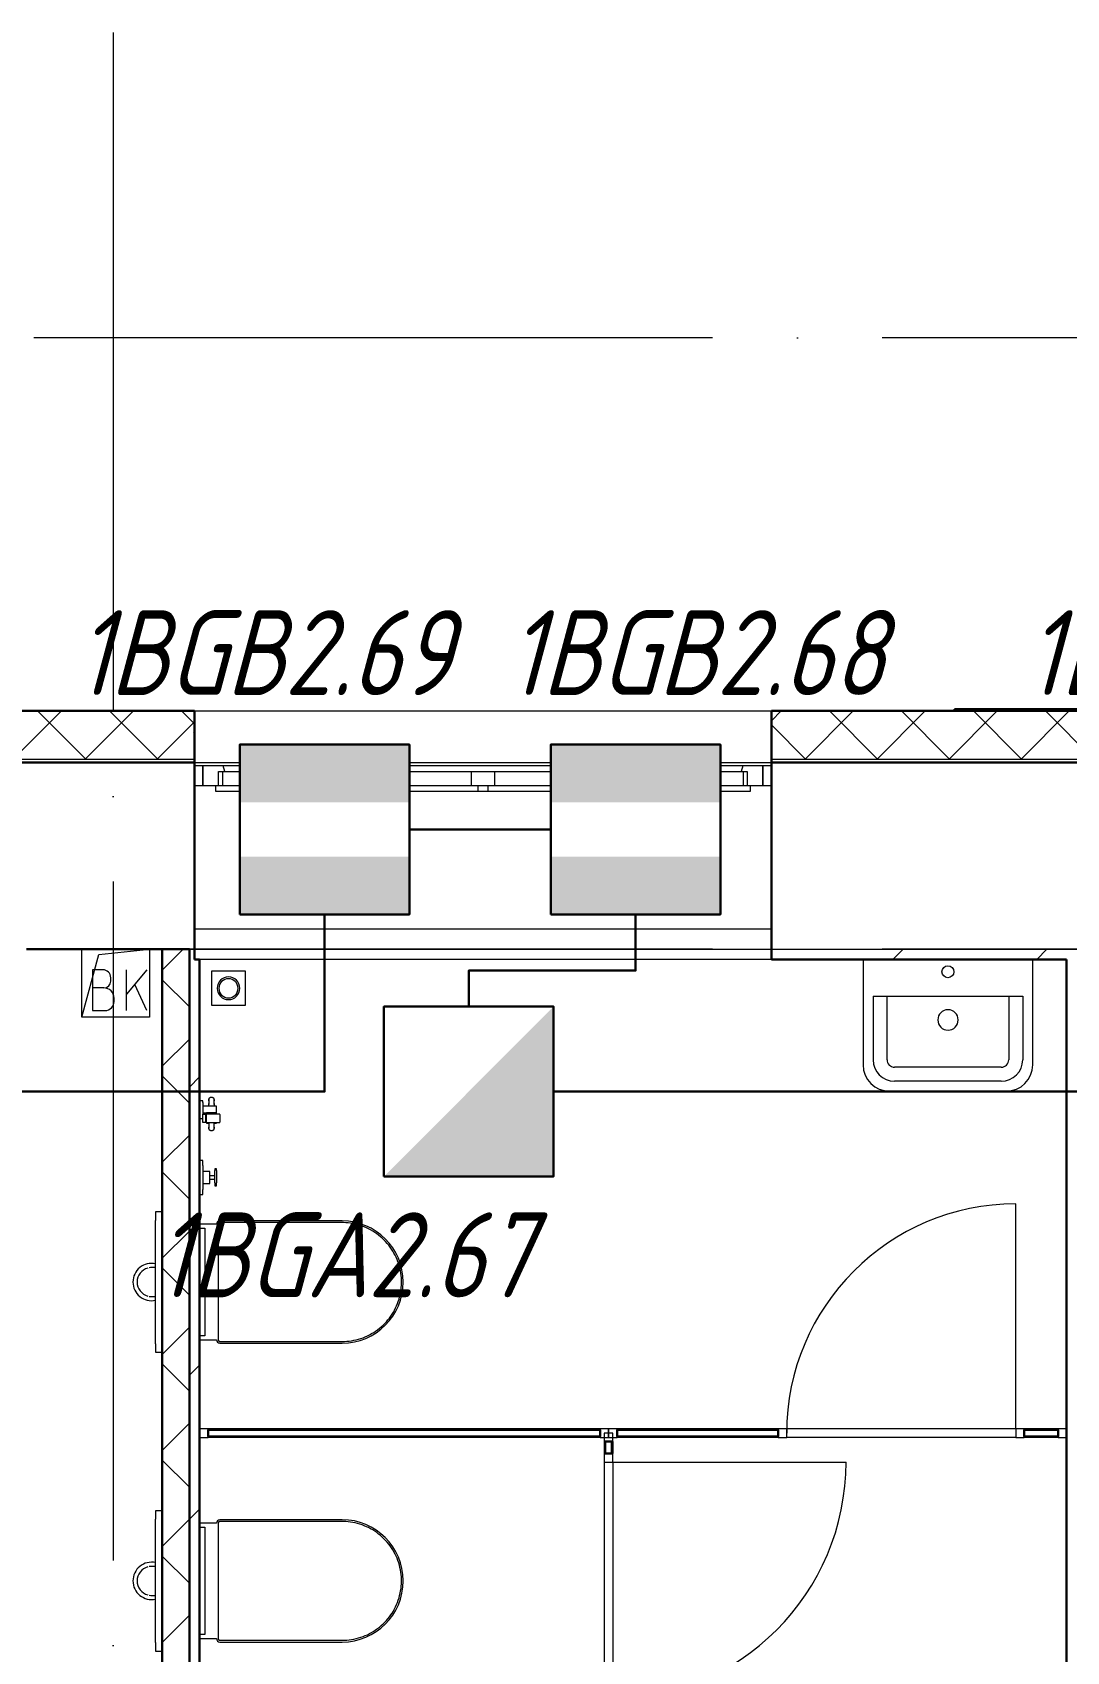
# Model space of a CAD drawing. Header units: millimetres. Extents: x -259793 to 1187961, y -549744 to 43070.
# Drawn here: x -15094 to -12046, y -7412 to -2644 of the extents above; entities that cross this region are included whole.
import ezdxf
from ezdxf.enums import TextEntityAlignment as Align

# ---------------------------------------------------------------- set-up
doc = ezdxf.new("R2010")
doc.units = ezdxf.units.MM
doc.linetypes.add('ADSK_Линия сетки', pattern=[25, 20, -2.5, 0, -2.5])
for name, color, linetype, lineweight in [('_ Окна', 7, 'Continuous', 9), ('RC-Извещатели_охранные', 5, 'Continuous', 30), ('Витраж', 7, 'Continuous', 9), ('Двери', 252, 'Continuous', 9), ('лс', 5, 'Continuous', 30), ('Обобщенные модели', 252, 'Continuous', 18), ('Окна', 252, 'Continuous', 9), ('Оси', 252, 'Continuous', 9), ('Перекрытие', 252, 'Continuous', 18), ('Сантехника', 252, 'Continuous', 9), ('Стены внутренние', 7, 'Continuous', 18), ('Стены наружные', 7, 'Continuous', 18), ('Стены разрез', 7, 'Continuous', 30), ('Стены штриховка', 7, 'Continuous', 9)]:
    doc.layers.add(name, color=color, linetype=linetype, lineweight=lineweight)
doc.layers.add('RC-Позиционные_обозначения', color=7, linetype='Continuous')
doc.styles.add('RubezhCAD', font='', dxfattribs={"oblique": 10})
doc.styles.get("Standard").update_dxf_attribs({"font": ''})
doc.styles.get('RubezhCAD').set_extended_font_data('GOST type A')
doc.styles.get('Standard').set_extended_font_data('GOST type B')

# ---------------------------------------------------------------- blocks, each defined once
blk = doc.blocks.new('RC-UGO-IOZ-02')
at = {"layer": 'RC-Извещатели_охранные'}
blk.add_attdef('PSTN', text='', height=2.5, dxfattribs=at).set_placement((0.977, 2.603), align=Align.BOTTOM_LEFT)
blk.add_wipeout([(2.5, -2.5), (2.5, 2.5), (-2.5, 2.5), (-2.5, -2.5)]).dxf.layer = 'RC-Извещатели_охранные'
blk.add_wipeout([(-2.5, -2.5), (-2.5, 2.5), (2.5, 2.5), (2.5, -2.5)]).dxf.layer = 'RC-Извещатели_охранные'
h = blk.add_hatch(color=256, dxfattribs=at)
h.dxf.hatch_style = 1
h.paths.add_polyline_path([(2.5, -2.5), (2.5, 2.5), (0, 0), (-2.5, -2.5)])
blk.add_lwpolyline([(-2.5, -2.5), (2.5, -2.5), (2.5, 2.5), (-2.5, 2.5)], close=True, dxfattribs=at)
blk = doc.blocks.new('RC-UGO-IOM-02')
at = {"layer": 'RC-Извещатели_охранные'}
blk.add_point((0, 0), dxfattribs=at)
blk.add_attdef('PSTN', text='', height=2.5, dxfattribs=at).set_placement((0.977, 2.603), align=Align.BOTTOM_LEFT)
blk.add_wipeout([(2.5, -2.5), (2.5, 2.5), (-2.5, 2.5), (-2.5, -2.5)]).dxf.layer = 'RC-Извещатели_охранные'
blk.add_wipeout([(-2.5, -2.5), (-2.5, 2.5), (2.5, 2.5), (2.5, -2.5)]).dxf.layer = 'RC-Извещатели_охранные'
h = blk.add_hatch(color=256, dxfattribs=at)
h.dxf.hatch_style = 1
h.paths.add_polyline_path([(2.5, 0.8), (2.5, 2.506), (-2.5, 2.499), (-2.5, 0.8)])
h = blk.add_hatch(color=256, dxfattribs=at)
h.dxf.hatch_style = 1
h.paths.add_polyline_path([(2.5, -2.5), (2.5, -0.794), (-2.5, -0.801), (-2.5, -2.5)])
blk.add_lwpolyline([(-2.5, -2.5), (2.5, -2.5), (2.5, 2.5), (-2.5, 2.5)], close=True, dxfattribs=at)
blk = doc.blocks.new('1 этаж')
at = {"color": 251, "lineweight": 18, "true_color": 0x636466}
for p, q in [((-14948.3, -5543.7), (-14948.3, -5343.7)), ((-14948.3, -5543.7), (-14898.1, -5358.8)), ((-14898.1, -5358.8), (-14748.3, -5343.7)), ((-14748.3, -5343.7), (-14748.3, -5543.7)), ((-14886, -5404.2), (-14916, -5404.2)), ((-14916, -5404.2), (-14916, -5524.2)), ((-14862.7, -5437.5), (-14862.7, -5427.5)), ((-14756, -5404.2), (-14816, -5475.7)), ((-14816, -5524.2), (-14816, -5404.2)), ((-14882.7, -5457.5), (-14916, -5457.5)), ((-14756, -5524.2), (-14792, -5447.1)), ((-14916, -5524.2), (-14879.3, -5524.2)), ((-14852.7, -5497.5), (-14852.7, -5487.5)), ((-14748.3, -5543.7), (-14948.3, -5543.7))]:
    blk.add_line(p, q, dxfattribs=at)
for centre, radius, start, end in [((-14886, -5427.5), 23.3, 0, 90), ((-14882.7, -5437.5), 20, 270, 0), ((-14882.7, -5487.5), 30, 0, 90), ((-14879.3, -5497.5), 26.7, 270, 0)]:
    blk.add_arc(centre, radius, start, end, dxfattribs=at)
at = {"layer": '_ Окна', "color": 251, "true_color": 0x636466}
for p, q in [((-14590.8, -4803.7), (-14615.8, -4803.7)), ((-14590.8, -4861.7), (-14590.8, -4803.7)), ((-12915.8, -4803.7), (-12940.8, -4803.7)), ((-12940.8, -4803.7), (-12940.8, -4861.7)), ((-14615.8, -4861.7), (-14590.8, -4861.7)), ((-12940.8, -4861.7), (-12915.8, -4861.7))]:
    blk.add_line(p, q, dxfattribs=at)
at = {"layer": '_ Окна', "color": 251, "lineweight": 18, "true_color": 0x636466}
for p, q in [((-14531.4, -4803.7), (-14590.8, -4803.7)), ((-14590.8, -4803.7), (-14590.8, -4861.7)), ((-14526.8, -4820.7), (-14531.4, -4803.7)), ((-13000.2, -4803.7), (-13004.8, -4820.7)), ((-12940.8, -4803.7), (-13000.2, -4803.7)), ((-12940.8, -4861.7), (-12940.8, -4803.7)), ((-14590.8, -4861.7), (-14552.8, -4861.7)), ((-14544.8, -4861.7), (-14544.8, -4820.7)), ((-14544.8, -4820.7), (-14532.8, -4820.7)), ((-12998.8, -4820.7), (-12986.8, -4820.7)), ((-12986.8, -4820.7), (-12986.8, -4861.7)), ((-12978.8, -4861.7), (-12940.8, -4861.7))]:
    blk.add_line(p, q, dxfattribs=at)
at = {"layer": 'Витраж', "color": 251, "lineweight": 18, "true_color": 0x636466}
for p, q in [((-14575.8, -6756.2), (-14600.8, -6756.2)), ((-14600.8, -6756.2), (-14600.8, -6781.2)), ((-14575.8, -6781.2), (-14575.8, -6756.2)), ((-13370.8, -6756.2), (-13395.8, -6756.2)), ((-13395.8, -6756.2), (-13395.8, -6781.2)), ((-13370.8, -6781.2), (-13370.8, -6756.2)), ((-14600.8, -6781.2), (-14575.8, -6781.2)), ((-13395.8, -6781.2), (-13370.8, -6781.2))]:
    blk.add_line(p, q, dxfattribs=at)
at = {"layer": 'Витраж', "color": 251, "true_color": 0x636466}
for p, q in [((-13420.8, -6756.2), (-14575.8, -6756.2)), ((-12895.8, -6756.2), (-13370.8, -6756.2)), ((-12195.8, -6756.2), (-12870.8, -6756.2)), ((-12070.8, -6756.2), (-12170.8, -6756.2)), ((-13420.8, -6781.2), (-14575.8, -6781.2)), ((-13408.3, -6793.7), (-13408.3, -6828.7)), ((-13383.3, -6793.7), (-13383.3, -6828.7)), ((-12895.8, -6781.2), (-13370.8, -6781.2)), ((-12195.8, -6781.2), (-12870.8, -6781.2)), ((-12070.8, -6781.2), (-12170.8, -6781.2)), ((-13408.3, -6853.7), (-13408.3, -7553.7)), ((-13383.3, -6853.7), (-13383.3, -7553.7))]:
    blk.add_line(p, q, dxfattribs=at)
at = {"layer": 'Витраж', "color": 251, "lineweight": 18, "true_color": 0x636466, "extrusion": (0, 0, -1)}
for p, q in [((-13395.8, -6756.2), (-13420.8, -6756.2)), ((-13420.8, -6756.2), (-13420.8, -6781.2)), ((-13383.3, -6768.7), (-13408.3, -6768.7)), ((-13408.3, -6768.7), (-13408.3, -6793.7)), ((-13395.8, -6781.2), (-13395.8, -6756.2)), ((-13383.3, -6793.7), (-13383.3, -6768.7)), ((-12870.8, -6756.2), (-12895.8, -6756.2)), ((-12895.8, -6756.2), (-12895.8, -6781.2)), ((-12870.8, -6781.2), (-12870.8, -6756.2)), ((-12170.8, -6756.2), (-12195.8, -6756.2)), ((-12195.8, -6756.2), (-12195.8, -6781.2)), ((-12170.8, -6781.2), (-12170.8, -6756.2)), ((-12045.8, -6756.2), (-12070.8, -6756.2)), ((-12070.8, -6756.2), (-12070.8, -6781.2)), ((-12045.8, -6781.2), (-12045.8, -6756.2)), ((-13420.8, -6781.2), (-13395.8, -6781.2)), ((-13408.3, -6793.7), (-13383.3, -6793.7)), ((-12895.8, -6781.2), (-12870.8, -6781.2)), ((-12195.8, -6781.2), (-12170.8, -6781.2)), ((-12070.8, -6781.2), (-12045.8, -6781.2)), ((-13383.3, -6828.7), (-13408.3, -6828.7)), ((-13408.3, -6828.7), (-13408.3, -6853.7)), ((-13408.3, -6853.7), (-13383.3, -6853.7)), ((-13383.3, -6853.7), (-13383.3, -6828.7))]:
    blk.add_line(p, q, dxfattribs=at)
at = {"layer": 'Двери', "color": 251, "true_color": 0x636466}
for p, q in [((-12195.8, -6756.2), (-12195.8, -6093.7)), ((-13383.3, -6853.7), (-12695.8, -6853.7))]:
    blk.add_line(p, q, dxfattribs=at)
for centre, radius, start, end in [((-12195.8, -6768.7), 675, 90, 180), ((-13395.8, -6853.7), 700, 270, 0)]:
    blk.add_arc(centre, radius, start, end, dxfattribs=at)
at = {"layer": 'Обобщенные модели', "color": 251, "true_color": 0x636466}
for p, q in [((-12645.8, -5373.7), (-12645.8, -5683.7)), ((-12145.8, -5683.7), (-12145.8, -5373.7)), ((-12616.4, -5481.7), (-12616.4, -5668.9)), ((-12616.4, -5481.7), (-12175.2, -5481.7)), ((-12575.1, -5668.9), (-12575.1, -5481.7)), ((-12216.5, -5481.7), (-12216.5, -5668.9)), ((-12175.2, -5481.7), (-12175.2, -5668.9)), ((-12238.8, -5691.2), (-12552.8, -5691.2)), ((-12567.8, -5761.7), (-12395.7, -5761.7)), ((-12238.8, -5732.5), (-12552.8, -5732.5)), ((-12395.7, -5761.7), (-12223.8, -5761.7))]:
    blk.add_line(p, q, dxfattribs=at)
blk.add_circle((-12395.8, -5410), 17.5, dxfattribs=at)
for centre, radius, start, end in [((-12395.4, -5551.9), 30, 0, 180), ((-12395.4, -5551.9), 30, 180, 0), ((-12552.8, -5668.9), 63.6, 180, 270), ((-12552.8, -5668.9), 22.3, 180, 270), ((-12238.8, -5668.9), 63.6, 270, 0), ((-12238.8, -5668.9), 22.3, 270, 0), ((-12567.8, -5683.7), 78, 180, 270), ((-12223.8, -5683.7), 78, 270, 0)]:
    blk.add_arc(centre, radius, start, end, dxfattribs=at)
at = {"layer": 'Окна', "color": 251, "true_color": 0x636466}
for p, q in [((-13000.2, -4803.7), (-14531.4, -4803.7)), ((-14552.8, -4861.7), (-13780.8, -4861.7)), ((-14552.8, -4878.7), (-14552.8, -4861.7)), ((-14532.8, -4820.7), (-13800.8, -4820.7)), ((-14532.8, -4861.7), (-14532.8, -4820.7)), ((-13800.8, -4820.7), (-13730.8, -4820.7)), ((-13800.8, -4820.7), (-13800.8, -4861.7)), ((-13780.8, -4861.7), (-13750.8, -4861.7)), ((-13780.8, -4861.7), (-13780.8, -4878.7)), ((-13750.8, -4861.7), (-12978.8, -4861.7)), ((-13750.8, -4878.7), (-13750.8, -4861.7)), ((-13730.8, -4820.7), (-12998.8, -4820.7)), ((-13730.8, -4861.7), (-13730.8, -4820.7)), ((-12998.8, -4820.7), (-12998.8, -4861.7)), ((-12978.8, -4861.7), (-12978.8, -4878.7)), ((-13780.8, -4878.7), (-14552.8, -4878.7)), ((-13750.8, -4878.7), (-13780.8, -4878.7)), ((-12978.8, -4878.7), (-13750.8, -4878.7))]:
    blk.add_line(p, q, dxfattribs=at)
at = {"layer": 'Оси', "color": 251, "linetype": 'ADSK_Линия сетки', "ltscale": 100, "true_color": 0x636466}
for p, q in [((-14855.8, -2643.7), (-14855.8, -32499.9)), ((4411.5, -3543.7), (-72528.1, -3543.7)), ((4411.5, -5343.7), (-72528.1, -5343.7))]:
    blk.add_line(p, q, dxfattribs=at)
at = {"layer": 'Перекрытие', "color": 251, "ltscale": 100, "true_color": 0x636466}
for p, q in [((-14948.3, -5543.7), (-14948.3, -5343.7)), ((-14748.3, -5343.7), (-14748.3, -5543.7)), ((-14748.3, -5543.7), (-14948.3, -5543.7))]:
    blk.add_line(p, q, dxfattribs=at)
at = {"layer": 'Сантехника', "color": 251, "true_color": 0x636466}
for p, q in [((-14465.8, -5408.7), (-14565.8, -5408.7)), ((-14565.8, -5408.7), (-14565.8, -5508.7)), ((-14465.8, -5508.7), (-14465.8, -5408.7)), ((-14565.8, -5508.7), (-14465.8, -5508.7)), ((-14590.8, -5789.7), (-14600.8, -5789.7)), ((-14590.8, -5790.4), (-14590.8, -5789.7)), ((-14590.8, -5794.7), (-14590.8, -5789.7)), ((-14590.8, -5794.7), (-14590.8, -5829.2)), ((-14551.8, -5805.7), (-14590.8, -5805.7)), ((-14550.8, -5824.7), (-14550.8, -5806.7)), ((-14600.8, -5841.7), (-14590.8, -5841.7)), ((-14590.8, -5825.7), (-14551.8, -5825.7)), ((-14590.8, -5829.2), (-14583.8, -5829.2)), ((-14590.8, -5854.2), (-14590.8, -5829.2)), ((-14583.8, -5854.2), (-14590.8, -5854.2)), ((-14583.8, -5829.2), (-14580.8, -5829.2)), ((-14583.8, -5829.2), (-14583.8, -5854.2)), ((-14580.8, -5854.2), (-14583.8, -5854.2)), ((-14580.8, -5825.7), (-14580.8, -5829.2)), ((-14550.8, -5825.7), (-14580.8, -5825.7)), ((-14540.8, -5829.2), (-14580.8, -5829.2)), ((-14580.8, -5829.9), (-14580.8, -5830.2)), ((-14580.8, -5853.2), (-14580.8, -5830.2)), ((-14580.8, -5853.2), (-14580.8, -5830.2)), ((-14580.8, -5853.2), (-14580.8, -5853.4)), ((-14580.8, -5854.2), (-14580.8, -5855.7)), ((-14580.8, -5854.2), (-14540.8, -5854.2)), ((-14580.8, -5855.7), (-14573.3, -5855.7)), ((-14573.3, -5855.7), (-14573.3, -5853.2)), ((-14558.3, -5853.2), (-14558.3, -5855.7)), ((-14558.3, -5855.5), (-14558.3, -5856.4)), ((-14558.3, -5855.7), (-14550.8, -5855.7)), ((-14550.8, -5830.2), (-14550.8, -5825.7)), ((-14550.8, -5855.7), (-14550.8, -5853.2)), ((-14540.8, -5829.3), (-14540.8, -5829.2)), ((-14540.8, -5830.2), (-14540.8, -5829.2)), ((-14540.8, -5830.2), (-14540.8, -5853.2)), ((-14540.8, -5854.2), (-14540.8, -5853.2)), ((-14540.8, -5854.2), (-14540.8, -5854)), ((-14590.8, -5965.7), (-14600.8, -5965.7)), ((-14590.8, -5966.2), (-14590.8, -5965.7)), ((-14590.8, -5980.7), (-14590.8, -5965.7)), ((-14590.8, -5980.7), (-14590.8, -6050.7)), ((-14570.8, -5998.2), (-14590.8, -5998.2)), ((-14570.8, -6033.2), (-14570.8, -5998.2)), ((-14550.8, -5990.7), (-14555.8, -5990.7)), ((-14555.8, -5990.7), (-14555.8, -5995.7)), ((-14555.8, -5990.7), (-14555.8, -5993.2)), ((-14555.8, -6031.7), (-14555.8, -5995.7)), ((-14550.8, -5993.2), (-14550.8, -5990.7)), ((-14550.8, -5995.7), (-14550.8, -5990.7)), ((-14550.8, -5995.7), (-14550.8, -6031.7)), ((-14590.8, -6033.2), (-14570.8, -6033.2)), ((-14590.8, -6065.7), (-14590.8, -6050.7)), ((-14555.8, -6010.7), (-14570.8, -6010.7)), ((-14570.8, -6020.7), (-14555.8, -6020.7)), ((-14555.8, -6031.7), (-14555.8, -6040.7)), ((-14555.8, -6039.5), (-14555.8, -6040.7)), ((-14555.8, -6040.7), (-14550.8, -6040.7)), ((-14550.8, -6040.7), (-14550.8, -6031.7)), ((-14550.8, -6040.7), (-14550.8, -6039.5)), ((-14600.8, -6065.7), (-14590.8, -6065.7)), ((-14590.8, -6065.7), (-14590.8, -6065.2)), ((-14180.8, -6143.7), (-14540.8, -6143.7)), ((-14180.8, -6148.7), (-14540.8, -6148.7)), ((-14550.8, -6153.7), (-14600.8, -6153.7)), ((-14600.8, -6165.5), (-14585.8, -6165.5)), ((-14585.8, -6165.5), (-14585.8, -6481.9)), ((-14545.8, -6153.7), (-14545.8, -6493.7)), ((-14585.8, -6481.9), (-14600.8, -6481.9)), ((-14600.8, -6493.7), (-14550.8, -6493.7)), ((-14540.8, -6498.7), (-14180.8, -6498.7)), ((-14540.8, -6503.7), (-14180.8, -6503.7)), ((-14550.8, -7033.7), (-14600.8, -7033.7)), ((-14600.8, -7045.5), (-14585.8, -7045.5)), ((-14585.8, -7045.5), (-14585.8, -7361.9)), ((-14545.8, -7033.7), (-14545.8, -7373.7)), ((-14180.8, -7023.7), (-14540.8, -7023.7)), ((-14180.8, -7028.7), (-14540.8, -7028.7)), ((-14585.8, -7361.9), (-14600.8, -7361.9)), ((-14600.8, -7373.7), (-14550.8, -7373.7)), ((-14540.8, -7378.7), (-14180.8, -7378.7)), ((-14540.8, -7383.7), (-14180.8, -7383.7))]:
    blk.add_line(p, q, dxfattribs=at)
at = {"layer": 'Сантехника', "color": 251, "lineweight": 9, "true_color": 0x636466}
for p, q in [((-14710.8, -6117), (-14730.8, -6117)), ((-14730.8, -6117), (-14730.8, -6142)), ((-14730.8, -6505.5), (-14730.8, -6142)), ((-14730.8, -6505.5), (-14730.8, -6530.5)), ((-14730.8, -6530.5), (-14710.8, -6530.5)), ((-14710.8, -6997), (-14730.8, -6997)), ((-14730.8, -6997), (-14730.8, -7022)), ((-14730.8, -7385.5), (-14730.8, -7022)), ((-14730.8, -7385.5), (-14730.8, -7410.5)), ((-14730.8, -7410.5), (-14710.8, -7410.5))]:
    blk.add_line(p, q, dxfattribs=at)
at = {"layer": 'Сантехника', "color": 251, "true_color": 0x636466, "flags": 128}
for points in [[(-14573.3, -5786.4), (-14573.3, -5786.1), (-14573.3, -5785.8), (-14573.2, -5785.5), (-14573.2, -5785.2), (-14573.2, -5785), (-14573.1, -5784.7), (-14573, -5784.4), (-14572.9, -5784.1), (-14572.8, -5783.8), (-14572.7, -5783.5), (-14572.6, -5783.2), (-14572.5, -5783), (-14572.3, -5782.7), (-14572.2, -5782.5), (-14572, -5782.2), (-14571.8, -5782), (-14571.6, -5781.7), (-14571.4, -5781.5), (-14571.2, -5781.3), (-14571, -5781.1), (-14570.8, -5780.9), (-14570.6, -5780.7), (-14570.3, -5780.5), (-14570.1, -5780.3), (-14569.9, -5780.1), (-14569.6, -5780), (-14569.3, -5779.8), (-14569.1, -5779.7), (-14568.8, -5779.6), (-14568.5, -5779.5), (-14568.2, -5779.3), (-14568, -5779.3), (-14567.7, -5779.2), (-14567.4, -5779.1), (-14567.1, -5779.1), (-14566.8, -5779), (-14566.5, -5779), (-14566.2, -5779), (-14565.9, -5778.9), (-14565.6, -5778.9), (-14565.3, -5779), (-14565, -5779), (-14564.7, -5779), (-14564.4, -5779.1), (-14564.1, -5779.1), (-14563.8, -5779.2), (-14563.5, -5779.3), (-14563.2, -5779.4), (-14563, -5779.5), (-14562.7, -5779.6), (-14562.4, -5779.8), (-14562.1, -5779.9), (-14561.9, -5780), (-14561.6, -5780.2), (-14561.4, -5780.4), (-14561.1, -5780.6), (-14560.9, -5780.8), (-14560.7, -5780.9), (-14560.5, -5781.2), (-14560.3, -5781.4), (-14560.1, -5781.6), (-14559.9, -5781.8), (-14559.7, -5782.1), (-14559.5, -5782.3), (-14559.4, -5782.6), (-14559.2, -5782.8), (-14559.1, -5783.1), (-14559, -5783.4), (-14558.8, -5783.6), (-14558.7, -5783.9), (-14558.6, -5784.2), (-14558.6, -5784.5), (-14558.5, -5784.8), (-14558.4, -5785.1), (-14558.4, -5785.4), (-14558.3, -5785.7), (-14558.3, -5786), (-14558.3, -5786.3), (-14558.3, -5786.4)], [(-14573.3, -5786.4), (-14573.3, -5786.5), (-14573.3, -5786.6), (-14573.3, -5786.8), (-14573.3, -5787.1), (-14573.3, -5787.4), (-14573.3, -5787.9), (-14573.3, -5788.4), (-14573.3, -5789), (-14573.3, -5789.6), (-14573.3, -5790.4), (-14573.3, -5791.2), (-14573.3, -5792.1), (-14573.3, -5793.1), (-14573.3, -5794.1), (-14573.3, -5795.2), (-14573.3, -5796.3), (-14573.3, -5797.6), (-14573.3, -5798.9), (-14573.3, -5800.2), (-14573.3, -5801.1)], [(-14573.3, -5790.1), (-14573.3, -5789.5), (-14573.3, -5788.9), (-14573.3, -5788.4), (-14573.3, -5787.9), (-14573.3, -5787.5), (-14573.3, -5787.1), (-14573.3, -5786.9), (-14573.3, -5786.7), (-14573.3, -5786.5), (-14573.3, -5786.5), (-14573.3, -5786.4)], [(-14573.3, -5805.2), (-14573.3, -5803.8), (-14573.3, -5802.5), (-14573.3, -5801.2), (-14573.3, -5799.9), (-14573.3, -5798.7), (-14573.3, -5797.5)], [(-14573.3, -5804.6), (-14573.3, -5803.3), (-14573.3, -5802), (-14573.3, -5801.1)], [(-14558.3, -5801.1), (-14558.3, -5799.7), (-14558.3, -5798.4), (-14558.3, -5797.1), (-14558.3, -5795.9), (-14558.3, -5794.8), (-14558.3, -5793.7), (-14558.3, -5792.7), (-14558.3, -5791.8), (-14558.3, -5790.9), (-14558.3, -5790.1), (-14558.3, -5789.4), (-14558.3, -5788.8), (-14558.3, -5788.2), (-14558.3, -5787.7), (-14558.3, -5787.3), (-14558.3, -5787), (-14558.3, -5786.7), (-14558.3, -5786.5), (-14558.3, -5786.5), (-14558.3, -5786.4)], [(-14558.3, -5786.4), (-14558.3, -5786.5), (-14558.3, -5786.6), (-14558.3, -5786.7), (-14558.3, -5787), (-14558.3, -5787.3), (-14558.3, -5787.7), (-14558.3, -5788.1), (-14558.3, -5788.6), (-14558.3, -5789.2), (-14558.3, -5789.8)], [(-14558.3, -5798.1), (-14558.3, -5799.3), (-14558.3, -5800.5), (-14558.3, -5801.8), (-14558.3, -5803.1), (-14558.3, -5804.5), (-14558.3, -5805.7)], [(-14558.3, -5801.1), (-14558.3, -5802.5), (-14558.3, -5803.8), (-14558.3, -5805.1)], [(-14573.3, -5856.4), (-14573.3, -5857.8), (-14573.3, -5859.1), (-14573.3, -5860.4), (-14573.3, -5861.6), (-14573.3, -5862.7), (-14573.3, -5863.8), (-14573.3, -5864.8), (-14573.3, -5865.7), (-14573.3, -5866.6), (-14573.3, -5867.4), (-14573.3, -5868.1), (-14573.3, -5868.7), (-14573.3, -5869.3), (-14573.3, -5869.8), (-14573.3, -5870.2), (-14573.3, -5870.5), (-14573.3, -5870.7), (-14573.3, -5870.9), (-14573.3, -5871), (-14573.3, -5871)], [(-14558.3, -5871), (-14558.3, -5871), (-14558.3, -5870.9), (-14558.3, -5870.7), (-14558.3, -5870.4), (-14558.3, -5870), (-14558.3, -5869.6), (-14558.3, -5869.1), (-14558.3, -5868.5), (-14558.3, -5867.8), (-14558.3, -5867.1), (-14558.3, -5866.3), (-14558.3, -5865.4), (-14558.3, -5864.4), (-14558.3, -5863.4), (-14558.3, -5862.3), (-14558.3, -5861.1), (-14558.3, -5859.9), (-14558.3, -5858.6), (-14558.3, -5857.3), (-14558.3, -5856.4)], [(-14573.3, -5871), (-14573.3, -5871), (-14573.3, -5870.9), (-14573.3, -5870.7), (-14573.3, -5870.5), (-14573.3, -5870.2), (-14573.3, -5869.8), (-14573.3, -5869.4), (-14573.3, -5868.9), (-14573.3, -5868.3), (-14573.3, -5867.7)], [(-14558.3, -5871), (-14558.3, -5871.3), (-14558.3, -5871.6), (-14558.4, -5871.9), (-14558.4, -5872.2), (-14558.5, -5872.5), (-14558.5, -5872.8), (-14558.6, -5873.1), (-14558.7, -5873.4), (-14558.8, -5873.7), (-14558.9, -5873.9), (-14559, -5874.2), (-14559.1, -5874.5), (-14559.3, -5874.7), (-14559.4, -5875), (-14559.6, -5875.3), (-14559.8, -5875.5), (-14560, -5875.7), (-14560.2, -5876), (-14560.4, -5876.2), (-14560.6, -5876.4), (-14560.8, -5876.6), (-14561, -5876.8), (-14561.3, -5877), (-14561.5, -5877.2), (-14561.7, -5877.3), (-14562, -5877.5), (-14562.3, -5877.6), (-14562.5, -5877.8), (-14562.8, -5877.9), (-14563.1, -5878), (-14563.4, -5878.1), (-14563.7, -5878.2), (-14563.9, -5878.3), (-14564.2, -5878.4), (-14564.5, -5878.4), (-14564.8, -5878.5), (-14565.1, -5878.5), (-14565.4, -5878.5), (-14565.7, -5878.5), (-14566, -5878.5), (-14566.3, -5878.5), (-14566.6, -5878.5), (-14566.9, -5878.4), (-14567.2, -5878.4), (-14567.5, -5878.3), (-14567.8, -5878.3), (-14568.1, -5878.2), (-14568.4, -5878.1), (-14568.6, -5878), (-14568.9, -5877.8), (-14569.2, -5877.7), (-14569.5, -5877.6), (-14569.7, -5877.4), (-14570, -5877.3), (-14570.2, -5877.1), (-14570.5, -5876.9), (-14570.7, -5876.7), (-14570.9, -5876.5), (-14571.1, -5876.3), (-14571.3, -5876.1), (-14571.5, -5875.9), (-14571.7, -5875.6), (-14571.9, -5875.4), (-14572.1, -5875.1), (-14572.2, -5874.9), (-14572.4, -5874.6), (-14572.5, -5874.4), (-14572.6, -5874.1), (-14572.8, -5873.8), (-14572.9, -5873.5), (-14573, -5873.2), (-14573, -5873), (-14573.1, -5872.7), (-14573.2, -5872.4), (-14573.2, -5872.1), (-14573.3, -5871.8), (-14573.3, -5871.5), (-14573.3, -5871.2), (-14573.3, -5871)], [(-14558.3, -5868), (-14558.3, -5868.6), (-14558.3, -5869.1), (-14558.3, -5869.6), (-14558.3, -5870), (-14558.3, -5870.3), (-14558.3, -5870.6), (-14558.3, -5870.8), (-14558.3, -5870.9), (-14558.3, -5871), (-14558.3, -5871)], [(-14540.8, -6148.7), (-14541, -6148.7), (-14541.2, -6148.7), (-14541.4, -6148.8), (-14541.6, -6148.8), (-14541.8, -6148.8), (-14542, -6148.9), (-14542.2, -6148.9), (-14542.4, -6149), (-14542.6, -6149.1), (-14542.7, -6149.1), (-14542.9, -6149.2), (-14543.1, -6149.3), (-14543.3, -6149.4), (-14543.5, -6149.5), (-14543.6, -6149.6), (-14543.8, -6149.7), (-14543.9, -6149.8), (-14544.1, -6150), (-14544.2, -6150.1), (-14544.4, -6150.2), (-14544.5, -6150.4), (-14544.7, -6150.5), (-14544.8, -6150.7), (-14544.9, -6150.9), (-14545, -6151), (-14545.1, -6151.2), (-14545.2, -6151.4), (-14545.3, -6151.6), (-14545.4, -6151.7), (-14545.5, -6151.9), (-14545.5, -6152.1), (-14545.6, -6152.3), (-14545.6, -6152.5), (-14545.7, -6152.7), (-14545.7, -6152.9), (-14545.8, -6153.1), (-14545.8, -6153.3), (-14545.8, -6153.5), (-14545.8, -6153.7), (-14545.8, -6153.7)], [(-14180.8, -6498.7), (-14173.8, -6498.6), (-14166.8, -6498.2), (-14159.9, -6497.5), (-14152.9, -6496.5), (-14146, -6495.2), (-14139.2, -6493.7), (-14132.4, -6491.9), (-14125.8, -6489.8), (-14119.2, -6487.5), (-14112.7, -6484.9), (-14106.3, -6482.1), (-14100, -6479), (-14093.8, -6475.6), (-14087.8, -6472), (-14082, -6468.2), (-14076.3, -6464.1), (-14070.8, -6459.8), (-14065.4, -6455.3), (-14060.2, -6450.6), (-14055.3, -6445.7), (-14050.5, -6440.5), (-14045.9, -6435.2), (-14041.6, -6429.7), (-14037.4, -6424.1), (-14033.5, -6418.3), (-14029.9, -6412.3), (-14026.5, -6406.2), (-14023.3, -6400), (-14020.4, -6393.6), (-14017.7, -6387.1), (-14015.3, -6380.6), (-14013.1, -6373.9), (-14011.3, -6367.2), (-14009.7, -6360.3), (-14008.3, -6353.5), (-14007.3, -6346.6), (-14006.5, -6339.6), (-14006, -6332.6), (-14005.8, -6325.6), (-14005.9, -6318.6), (-14006.2, -6311.6), (-14006.8, -6304.7), (-14007.7, -6297.7), (-14008.9, -6290.8), (-14010.4, -6284), (-14012.1, -6277.2), (-14014.1, -6270.5), (-14016.4, -6263.9), (-14018.9, -6257.3), (-14021.7, -6250.9), (-14024.7, -6244.6), (-14028, -6238.4), (-14031.5, -6232.4), (-14035.3, -6226.5), (-14039.3, -6220.7), (-14043.5, -6215.2), (-14048, -6209.8), (-14052.7, -6204.5), (-14057.5, -6199.5), (-14062.6, -6194.7), (-14067.9, -6190.1), (-14073.3, -6185.7), (-14078.9, -6181.5), (-14084.7, -6177.5), (-14090.6, -6173.8), (-14096.7, -6170.3), (-14102.9, -6167), (-14109.2, -6164.1), (-14115.6, -6161.3), (-14122.2, -6158.8), (-14128.8, -6156.6), (-14135.5, -6154.7), (-14142.3, -6153), (-14149.2, -6151.6), (-14156.1, -6150.5), (-14163.1, -6149.6), (-14170, -6149.1), (-14177, -6148.8), (-14180.8, -6148.7)], [(-14545.8, -6493.7), (-14545.8, -6493.9), (-14545.8, -6494.1), (-14545.8, -6494.3), (-14545.7, -6494.5), (-14545.7, -6494.7), (-14545.7, -6494.9), (-14545.6, -6495.1), (-14545.5, -6495.3), (-14545.5, -6495.5), (-14545.4, -6495.7), (-14545.3, -6495.9), (-14545.2, -6496), (-14545.1, -6496.2), (-14545, -6496.4), (-14544.9, -6496.6), (-14544.8, -6496.7), (-14544.7, -6496.9), (-14544.6, -6497), (-14544.4, -6497.2), (-14544.3, -6497.3), (-14544.1, -6497.5), (-14544, -6497.6), (-14543.8, -6497.7), (-14543.7, -6497.8), (-14543.5, -6497.9), (-14543.3, -6498), (-14543.2, -6498.1), (-14543, -6498.2), (-14542.8, -6498.3), (-14542.6, -6498.4), (-14542.4, -6498.5), (-14542.2, -6498.5), (-14542, -6498.6), (-14541.8, -6498.6), (-14541.7, -6498.7), (-14541.5, -6498.7), (-14541.3, -6498.7), (-14541.1, -6498.7), (-14540.9, -6498.7), (-14540.8, -6498.7)], [(-14540.8, -7028.7), (-14541, -7028.7), (-14541.2, -7028.7), (-14541.4, -7028.8), (-14541.6, -7028.8), (-14541.8, -7028.8), (-14542, -7028.9), (-14542.2, -7028.9), (-14542.4, -7029), (-14542.6, -7029.1), (-14542.7, -7029.1), (-14542.9, -7029.2), (-14543.1, -7029.3), (-14543.3, -7029.4), (-14543.5, -7029.5), (-14543.6, -7029.6), (-14543.8, -7029.7), (-14543.9, -7029.8), (-14544.1, -7030), (-14544.2, -7030.1), (-14544.4, -7030.2), (-14544.5, -7030.4), (-14544.7, -7030.5), (-14544.8, -7030.7), (-14544.9, -7030.9), (-14545, -7031), (-14545.1, -7031.2), (-14545.2, -7031.4), (-14545.3, -7031.6), (-14545.4, -7031.7), (-14545.5, -7031.9), (-14545.5, -7032.1), (-14545.6, -7032.3), (-14545.6, -7032.5), (-14545.7, -7032.7), (-14545.7, -7032.9), (-14545.8, -7033.1), (-14545.8, -7033.3), (-14545.8, -7033.5), (-14545.8, -7033.7), (-14545.8, -7033.7)], [(-14180.8, -7378.7), (-14173.8, -7378.6), (-14166.8, -7378.2), (-14159.9, -7377.5), (-14152.9, -7376.5), (-14146, -7375.2), (-14139.2, -7373.7), (-14132.4, -7371.9), (-14125.8, -7369.8), (-14119.2, -7367.5), (-14112.7, -7364.9), (-14106.3, -7362.1), (-14100, -7359), (-14093.8, -7355.6), (-14087.8, -7352), (-14082, -7348.2), (-14076.3, -7344.1), (-14070.8, -7339.8), (-14065.4, -7335.3), (-14060.2, -7330.6), (-14055.3, -7325.7), (-14050.5, -7320.5), (-14045.9, -7315.2), (-14041.6, -7309.7), (-14037.4, -7304.1), (-14033.5, -7298.3), (-14029.9, -7292.3), (-14026.5, -7286.2), (-14023.3, -7280), (-14020.4, -7273.6), (-14017.7, -7267.1), (-14015.3, -7260.6), (-14013.1, -7253.9), (-14011.3, -7247.2), (-14009.7, -7240.3), (-14008.3, -7233.5), (-14007.3, -7226.6), (-14006.5, -7219.6), (-14006, -7212.6), (-14005.8, -7205.6), (-14005.9, -7198.6), (-14006.2, -7191.6), (-14006.8, -7184.7), (-14007.7, -7177.7), (-14008.9, -7170.8), (-14010.4, -7164), (-14012.1, -7157.2), (-14014.1, -7150.5), (-14016.4, -7143.9), (-14018.9, -7137.3), (-14021.7, -7130.9), (-14024.7, -7124.6), (-14028, -7118.4), (-14031.5, -7112.4), (-14035.3, -7106.5), (-14039.3, -7100.7), (-14043.5, -7095.2), (-14048, -7089.8), (-14052.7, -7084.5), (-14057.5, -7079.5), (-14062.6, -7074.7), (-14067.9, -7070.1), (-14073.3, -7065.7), (-14078.9, -7061.5), (-14084.7, -7057.5), (-14090.6, -7053.8), (-14096.7, -7050.3), (-14102.9, -7047), (-14109.2, -7044.1), (-14115.6, -7041.3), (-14122.2, -7038.8), (-14128.8, -7036.6), (-14135.5, -7034.7), (-14142.3, -7033), (-14149.2, -7031.6), (-14156.1, -7030.5), (-14163.1, -7029.6), (-14170, -7029.1), (-14177, -7028.8), (-14180.8, -7028.7)], [(-14545.8, -7373.7), (-14545.8, -7373.9), (-14545.8, -7374.1), (-14545.8, -7374.3), (-14545.7, -7374.5), (-14545.7, -7374.7), (-14545.7, -7374.9), (-14545.6, -7375.1), (-14545.5, -7375.3), (-14545.5, -7375.5), (-14545.4, -7375.7), (-14545.3, -7375.9), (-14545.2, -7376), (-14545.1, -7376.2), (-14545, -7376.4), (-14544.9, -7376.6), (-14544.8, -7376.7), (-14544.7, -7376.9), (-14544.6, -7377), (-14544.4, -7377.2), (-14544.3, -7377.3), (-14544.1, -7377.5), (-14544, -7377.6), (-14543.8, -7377.7), (-14543.7, -7377.8), (-14543.5, -7377.9), (-14543.3, -7378), (-14543.2, -7378.1), (-14543, -7378.2), (-14542.8, -7378.3), (-14542.6, -7378.4), (-14542.4, -7378.5), (-14542.2, -7378.5), (-14542, -7378.6), (-14541.8, -7378.6), (-14541.7, -7378.7), (-14541.5, -7378.7), (-14541.3, -7378.7), (-14541.1, -7378.7), (-14540.9, -7378.7), (-14540.8, -7378.7)]]:
    blk.add_lwpolyline(points, dxfattribs=at)
at = {"layer": 'Сантехника', "color": 251, "lineweight": 9, "true_color": 0x636466, "flags": 128}
for points in [[(-14731.9, -6281), (-14733.1, -6281), (-14734.1, -6281), (-14735.1, -6281), (-14736.1, -6281), (-14736.9, -6281), (-14737.8, -6281), (-14738.5, -6281), (-14739.2, -6281), (-14739.8, -6281), (-14740.4, -6281), (-14740.8, -6281), (-14741.3, -6281), (-14741.6, -6281), (-14741.9, -6281), (-14742.1, -6281), (-14742.2, -6281), (-14742.2, -6281), (-14742.2, -6281)], [(-14742.2, -6366.4), (-14742.2, -6366.4), (-14742.1, -6366.4), (-14741.9, -6366.4), (-14741.7, -6366.4), (-14741.4, -6366.4), (-14741, -6366.4), (-14740.5, -6366.4), (-14740, -6366.4), (-14739.4, -6366.4), (-14738.7, -6366.4), (-14738, -6366.4), (-14737.2, -6366.4), (-14736.3, -6366.4), (-14735.4, -6366.4), (-14734.4, -6366.4), (-14733.3, -6366.4), (-14732.2, -6366.4), (-14731.1, -6366.4)], [(-14731.9, -7161), (-14733.1, -7161), (-14734.1, -7161), (-14735.1, -7161), (-14736.1, -7161), (-14736.9, -7161), (-14737.8, -7161), (-14738.5, -7161), (-14739.2, -7161), (-14739.8, -7161), (-14740.4, -7161), (-14740.8, -7161), (-14741.3, -7161), (-14741.6, -7161), (-14741.9, -7161), (-14742.1, -7161), (-14742.2, -7161), (-14742.2, -7161), (-14742.2, -7161)], [(-14742.2, -7246.4), (-14742.2, -7246.4), (-14742.1, -7246.4), (-14741.9, -7246.4), (-14741.7, -7246.4), (-14741.4, -7246.4), (-14741, -7246.4), (-14740.5, -7246.4), (-14740, -7246.4), (-14739.4, -7246.4), (-14738.7, -7246.4), (-14738, -7246.4), (-14737.2, -7246.4), (-14736.3, -7246.4), (-14735.4, -7246.4), (-14734.4, -7246.4), (-14733.3, -7246.4), (-14732.2, -7246.4), (-14731.1, -7246.4)]]:
    blk.add_lwpolyline(points, dxfattribs=at)
at = {"layer": 'Сантехника', "color": 251, "true_color": 0x636466}
for centre, radius, start, end in [((-14515.8, -5458.7), 33.3, 0, 180), ((-14515.8, -5458.7), 28.3, 0, 180), ((-14515.8, -5458.7), 33.3, 180, 0), ((-14515.8, -5458.7), 28.3, 180, 0), ((-14551.8, -5806.7), 1, 0, 90), ((-14551.8, -5824.7), 1, 270, 0), ((-14540.8, -6153.7), 10, 90, 180), ((-14540.8, -6153.7), 5, 90, 120), ((-14540.8, -6153.7), 5, 90, 120), ((-14540.8, -6153.7), 5, 105, 120), ((-14180.8, -6323.7), 180, 270, 90), ((-14180.8, -6323.7), 175, 89.0922, 90), ((-14180.8, -6323.7), 175, 89.0922, 90), ((-14540.8, -6153.7), 5, 150, 180), ((-14540.8, -6153.7), 5, 150, 180), ((-14540.8, -6153.7), 5, 150, 180), ((-14540.8, -6493.7), 10, 180, 270), ((-14540.8, -6493.7), 5, 180, 210), ((-14540.8, -6493.7), 5, 180, 210), ((-14540.8, -6493.7), 5, 180, 210), ((-14540.8, -6493.7), 5, 240, 270), ((-14540.8, -6493.7), 5, 240, 270), ((-14540.8, -6493.7), 5, 240, 255), ((-14180.8, -6323.7), 175, 270, 270.9078), ((-14180.8, -6323.7), 175, 270, 270.9078), ((-14540.8, -7033.7), 10, 90, 180), ((-14540.8, -7033.7), 5, 150, 180), ((-14540.8, -7033.7), 5, 150, 180), ((-14540.8, -7033.7), 5, 150, 180), ((-14540.8, -7033.7), 5, 90, 120), ((-14540.8, -7033.7), 5, 90, 120), ((-14540.8, -7033.7), 5, 105, 120), ((-14180.8, -7203.7), 180, 270, 90), ((-14180.8, -7203.7), 175, 89.0922, 90), ((-14180.8, -7203.7), 175, 89.0922, 90), ((-14540.8, -7373.7), 10, 180, 270), ((-14540.8, -7373.7), 5, 180, 210), ((-14540.8, -7373.7), 5, 180, 210), ((-14540.8, -7373.7), 5, 180, 210), ((-14540.8, -7373.7), 5, 240, 270), ((-14540.8, -7373.7), 5, 240, 270), ((-14540.8, -7373.7), 5, 240, 255), ((-14180.8, -7203.7), 175, 270, 270.9078), ((-14180.8, -7203.7), 175, 270, 270.9078)]:
    blk.add_arc(centre, radius, start, end, dxfattribs=at)
at = {"layer": 'Сантехника', "color": 251, "lineweight": 9, "true_color": 0x636466}
for centre, radius, start, end in [((-14742.2, -6323.7), 55, 77.9742, 180), ((-14742.2, -6323.7), 42.7, 105, 180), ((-14742.2, -6323.7), 42.7, 90, 99.1301), ((-14742.2, -6323.7), 42.7, 90, 92.0828), ((-14742.2, -6323.7), 42.7, 85.8024, 87.7583), ((-14742.2, -6323.7), 55, 180, 282.0258), ((-14742.2, -6323.7), 42.7, 180, 255), ((-14742.2, -6323.7), 42.7, 260.5014, 272.7572), ((-14742.2, -6323.7), 42.7, 267.4662, 270), ((-14742.2, -7203.7), 55, 77.9742, 180), ((-14742.2, -7203.7), 42.7, 105, 180), ((-14742.2, -7203.7), 42.7, 90, 99.1301), ((-14742.2, -7203.7), 42.7, 90, 92.0828), ((-14742.2, -7203.7), 42.7, 85.8024, 87.7583), ((-14742.2, -7203.7), 55, 180, 282.0258), ((-14742.2, -7203.7), 42.7, 180, 255), ((-14742.2, -7203.7), 42.7, 260.5014, 272.7572), ((-14742.2, -7203.7), 42.7, 267.4662, 270)]:
    blk.add_arc(centre, radius, start, end, dxfattribs=at)
at = {"layer": 'Стены внутренние', "color": 251, "lineweight": 30, "true_color": 0x636466}
for p, q in [((-14615.8, -4641.7), (-15735.4, -4641.7)), ((-14615.8, -4783.7), (-14615.8, -4641.7)), ((-11835.8, -4641.7), (-12915.8, -4641.7)), ((-12915.8, -4641.7), (-12915.8, -4783.7)), ((-14615.8, -4793.7), (-15735.4, -4793.7)), ((-14615.8, -5343.7), (-14615.8, -4793.7)), ((-11835.8, -4793.7), (-12915.8, -4793.7)), ((-12915.8, -4793.7), (-12915.8, -5343.7)), ((-15110.8, -5343.7), (-14710.8, -5343.7))]:
    blk.add_line(p, q, dxfattribs=at)
at = {"layer": 'Стены внутренние', "color": 251, "linetype": 'Continuous', "lineweight": 9, "true_color": 0x636466}
for p, q in [((-15150, -4783.7), (-15010, -4643.7)), ((-14936.4, -4783.7), (-15076.4, -4643.7)), ((-14937.8, -4783.7), (-14797.8, -4643.7)), ((-14724.3, -4783.7), (-14864.3, -4643.7)), ((-14737.3, -4641.7), (-14738.5, -4643.7)), ((-14617.8, -4678.1), (-14652.2, -4643.7)), ((-12913.8, -4668.9), (-12888.6, -4643.7)), ((-12894.5, -4643.7), (-12895.6, -4641.7)), ((-12816.5, -4783.7), (-12676.5, -4643.7)), ((-12603, -4783.7), (-12743, -4643.7)), ((-12604.4, -4783.7), (-12464.4, -4643.7)), ((-12390.9, -4783.7), (-12530.9, -4643.7)), ((-12425.5, -4643.2), (-12426.4, -4641.7)), ((-12392.2, -4783.7), (-12252.2, -4643.7)), ((-12178.7, -4783.7), (-12318.7, -4643.7)), ((-12180.1, -4783.7), (-12040.1, -4643.7)), ((-11966.6, -4783.7), (-12106.6, -4643.7)), ((-14725.7, -4783.7), (-14617.8, -4675.8)), ((-14615.8, -4710.3), (-14617.8, -4706.8)), ((-12915.8, -4679.2), (-12913.8, -4679.2)), ((-12815.1, -4783.7), (-12913.8, -4685)), ((-14617.8, -4780.8), (-14615.8, -4780.8))]:
    blk.add_line(p, q, dxfattribs=at)
at = {"layer": 'Стены внутренние', "color": 251, "true_color": 0x636466}
for p, q in [((-14615.8, -4641.7), (-12915.8, -4641.7)), ((-14615.8, -4793.7), (-12915.8, -4793.7)), ((-14615.8, -5283.7), (-12915.8, -5283.7))]:
    blk.add_line(p, q, dxfattribs=at)
at = {"layer": 'Стены наружные', "color": 251, "lineweight": 30, "true_color": 0x636466}
for p, q in [((-11835.8, -4636.7), (-12375.8, -4636.7)), ((-12375.8, -4636.7), (-12375.8, -4641.7)), ((-14615.8, -4793.7), (-14615.8, -4783.7)), ((-12915.8, -4783.7), (-12915.8, -4793.7)), ((-14710.8, -5343.7), (-14710.8, -9398.7)), ((-14630.8, -5343.7), (-14710.8, -5343.7)), ((-14630.8, -9398.7), (-14630.8, -5343.7)), ((-14615.8, -5373.7), (-14615.8, -5343.7)), ((-14600.8, -5373.7), (-14615.8, -5373.7)), ((-14600.8, -9368.7), (-14600.8, -5373.7)), ((-12915.8, -5343.7), (-12915.8, -5373.7)), ((-12915.8, -5373.7), (-12045.8, -5373.7)), ((-12045.8, -5373.7), (-12045.8, -11588.7))]:
    blk.add_line(p, q, dxfattribs=at)
at = {"layer": 'Стены наружные', "color": 251, "linetype": 'Continuous', "lineweight": 9, "true_color": 0x636466}
for p, q in [((-14710.8, -5405.2), (-14649.3, -5343.7)), ((-12558, -5373.7), (-12528, -5343.7)), ((-12133.7, -5373.7), (-12103.7, -5343.7)), ((-14630.8, -5513.6), (-14710.8, -5433.6)), ((-14710.8, -5688.1), (-14630.8, -5608.1)), ((-14630.8, -5796.5), (-14710.8, -5716.5)), ((-14630.8, -5749.5), (-14600.8, -5719.5)), ((-14710.8, -5970.9), (-14630.8, -5890.9)), ((-14630.8, -6079.3), (-14710.8, -5999.3)), ((-14630.8, -6173.8), (-14600.8, -6143.8)), ((-14710.8, -6253.8), (-14630.8, -6173.8)), ((-14630.8, -6362.2), (-14710.8, -6282.2)), ((-14710.8, -6536.6), (-14630.8, -6456.6)), ((-14630.8, -6645), (-14710.8, -6565)), ((-14630.8, -6598), (-14600.8, -6568)), ((-14710.8, -6819.5), (-14630.8, -6739.5)), ((-14630.8, -6927.8), (-14710.8, -6847.8)), ((-14630.8, -7022.3), (-14600.8, -6992.3)), ((-14710.8, -7102.3), (-14630.8, -7022.3)), ((-14630.8, -7210.7), (-14710.8, -7130.7)), ((-14710.8, -7385.1), (-14630.8, -7305.1))]:
    blk.add_line(p, q, dxfattribs=at)
at = {"layer": 'Стены наружные', "color": 251, "true_color": 0x636466}
for p, q in [((-14630.8, -5343.7), (-12015.8, -5343.7)), ((-12915.8, -5373.7), (-14600.8, -5373.7))]:
    blk.add_line(p, q, dxfattribs=at)
at = {"layer": 'Стены разрез', "color": 251, "true_color": 0x636466}
for p, q in [((-13420.8, -6758.7), (-14575.8, -6758.7)), ((-14575.8, -6758.7), (-14575.8, -6778.7)), ((-13420.8, -6778.7), (-13420.8, -6758.7)), ((-12895.8, -6758.7), (-13370.8, -6758.7)), ((-13370.8, -6758.7), (-13370.8, -6778.7)), ((-12895.8, -6778.7), (-12895.8, -6758.7)), ((-12070.8, -6758.7), (-12170.8, -6758.7)), ((-12170.8, -6758.7), (-12170.8, -6778.7)), ((-12070.8, -6778.7), (-12070.8, -6758.7)), ((-14575.8, -6778.7), (-13420.8, -6778.7)), ((-13385.8, -6793.7), (-13405.8, -6793.7)), ((-13405.8, -6793.7), (-13405.8, -6828.7)), ((-13385.8, -6828.7), (-13385.8, -6793.7)), ((-13370.8, -6778.7), (-12895.8, -6778.7)), ((-12170.8, -6778.7), (-12070.8, -6778.7)), ((-13405.8, -6828.7), (-13385.8, -6828.7))]:
    blk.add_line(p, q, dxfattribs=at)
at = {"layer": 'Стены штриховка', "color": 251, "true_color": 0x636466}
for p, q in [((-14617.8, -4643.7), (-15733.4, -4643.7)), ((-14617.8, -4643.7), (-14617.8, -4783.7)), ((-11837.8, -4643.7), (-12913.8, -4643.7)), ((-12913.8, -4783.7), (-12913.8, -4643.7)), ((-15735.4, -4783.7), (-14615.8, -4783.7)), ((-12915.8, -4783.7), (-11835.8, -4783.7))]:
    blk.add_line(p, q, dxfattribs=at)

msp = doc.modelspace()

# ---------------------------------------------------------------- block references
msp.add_blockref('1 этаж', (0, 0))

# ---------------------------------------------------------------- next in the draw order: block references
at = {"layer": 'RC-Извещатели_охранные', "color": 1, "ltscale": 0.01}
ref = msp.add_blockref('RC-UGO-IOM-02', (-14232.68186, -4991.1787), dxfattribs=dict(at, xscale=100, yscale=100, zscale=100))
ref.add_attrib('PSTN', '1BGB2.69', dxfattribs={"layer": 'RC-Позиционные_обозначения', "height": 250, "style": 'RubezhCAD', "oblique": 15}).set_placement((-14413.01734, -4670.2134), align=Align.BOTTOM_CENTER)
ref = msp.add_blockref('RC-UGO-IOM-02', (-13315.91657, -4991.1787), dxfattribs=dict(at, xscale=100, yscale=100, zscale=100))
ref.add_attrib('PSTN', '1BGB2.68', dxfattribs={"layer": 'RC-Позиционные_обозначения', "height": 250, "style": 'RubezhCAD', "oblique": 15}).set_placement((-13138.01724, -4670.2134), align=Align.BOTTOM_CENTER)
ref = msp.add_blockref('RC-UGO-IOM-02', (-11432.68186, -4991.1787), dxfattribs=dict(at, xscale=100, yscale=100, zscale=100))
ref.add_attrib('PSTN', '1BGB2.66', dxfattribs={"layer": 'RC-Позиционные_обозначения', "height": 250, "style": 'RubezhCAD', "oblique": 15}).set_placement((-11613.01734, -4670.2134), align=Align.BOTTOM_CENTER)
ref = msp.add_blockref('RC-UGO-IOZ-02', (-13807.60525, -5762.76893), dxfattribs=dict(at, xscale=100, yscale=100, zscale=100))
ref.add_attrib('PSTN', '1BGA2.67', dxfattribs={"layer": 'RC-Позиционные_обозначения', "height": 250, "style": 'RubezhCAD', "oblique": 15}).set_placement((-14175.87508, -6443.48771), align=Align.BOTTOM_CENTER)

# ---------------------------------------------------------------- next in the draw order: linework, layer by layer
at = {"layer": 'лс'}
for points in [[(-13565.91657, -4991.1787), (-13982.68186, -4991.1787)], [(-14232.68186, -5241.1787), (-14232.68186, -5762.76893), (-16357.60525, -5762.76893)], [(-13807.60525, -5512.76893), (-13807.60525, -5406.52942), (-13315.91657, -5406.52942), (-13315.91657, -5241.1787)], [(-13557.60525, -5762.76893), (-11432.68186, -5762.76893), (-11432.68186, -5241.1787)]]:
    msp.add_lwpolyline(points, dxfattribs=at)

doc.saveas('drawing.dxf')
